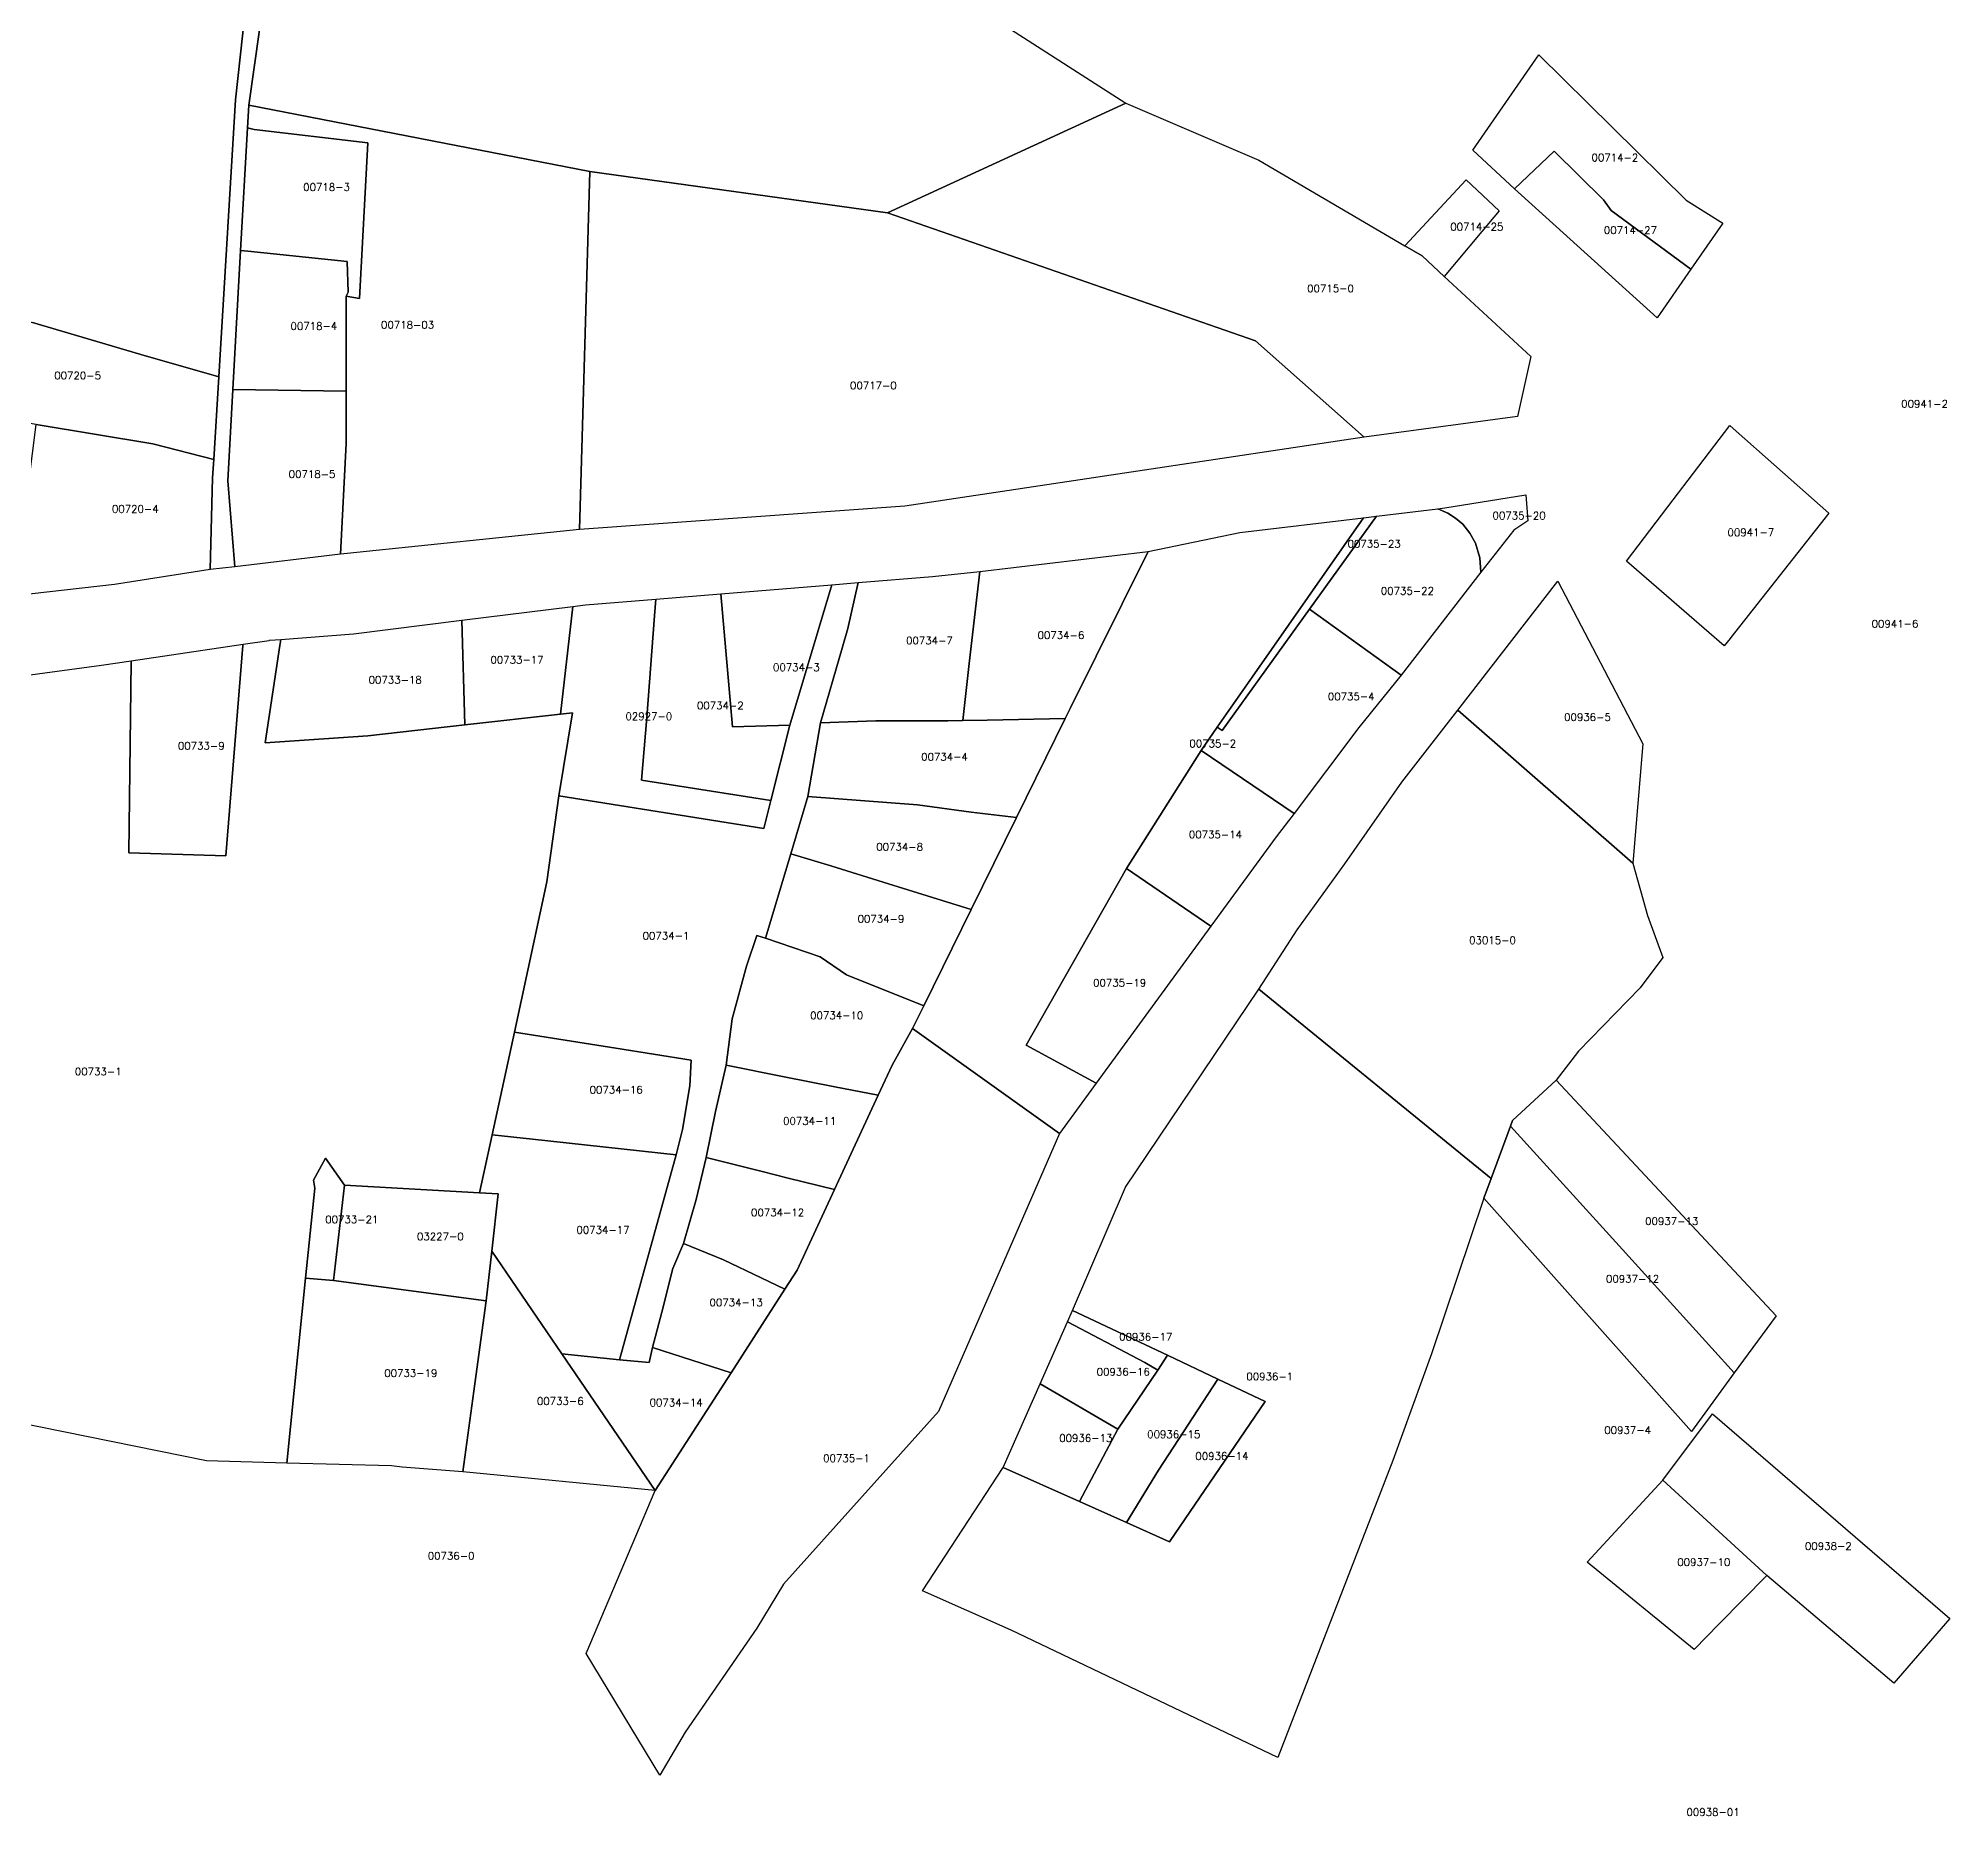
# Model space of a CAD drawing. Header units: metres. Extents: x 7423707 to 7427500, y 4706661 to 4708784.
# Drawn here: x 7425629 to 7425884.9, y 4706669.9 to 4706907.8 of the extents above; entities that cross this region are included whole.
import ezdxf

# ---------------------------------------------------------------- set-up
doc = ezdxf.new("R2010")
doc.units = ezdxf.units.M
doc.layers.add('Numrat_Parcelave', color=7, linetype='Continuous')
doc.layers.add('Parcelat_kadastrale2021', color=7, linetype='Continuous')
doc.styles.get("Standard").update_dxf_attribs({"font": 'simplex.shx'})

msp = doc.modelspace()

# ---------------------------------------------------------------- linework, layer by layer
at = {"layer": 'Parcelat_kadastrale2021'}
for points in [[(7425627.44, 4706980.74), (7425664.47, 4706972.15), (7425663.13, 4706966.87), (7425658.92, 4706931.4), (7425655.43, 4706899.56), (7425653.17, 4706862.5), (7425642.75, 4706865.48), (7425628.24, 4706869.77)], [(7425659.34, 4706914.02), (7425657.2, 4706898.83), (7425657.03, 4706895.82), (7425656.11, 4706879.38), (7425655.07, 4706860.79), (7425654.39, 4706848.58), (7425655.34, 4706837.07), (7425652.04, 4706836.69), (7425652.35, 4706848.98), (7425652.5, 4706851.43), (7425653.17, 4706862.5), (7425655.43, 4706899.56), (7425658.92, 4706931.4)], [(7425621.31, 4706821.72), (7425637.49, 4706823.91), (7425641.47, 4706824.5), (7425641.47, 4706824.34), (7425641.16, 4706798.8), (7425654.12, 4706798.4), (7425656.42, 4706826.56), (7425656.43, 4706826.72), (7425659.92, 4706827.23), (7425659.98, 4706827.24), (7425661.49, 4706827.36), (7425661.37, 4706826.52), (7425659.41, 4706813.5), (7425673.13, 4706814.47), (7425686.13, 4706815.94), (7425698.92, 4706817.36), (7425700.53, 4706817.54), (7425698.71, 4706806.43), (7425697.11, 4706794.93), (7425692.75, 4706774.81), (7425689.77, 4706761.05), (7425688.09, 4706753.3), (7425670, 4706754.33), (7425667.49, 4706757.92), (7425665.85, 4706755), (7425666.05, 4706753.93), (7425664.81, 4706741.88), (7425662.28, 4706717.14), (7425651.52, 4706717.42), (7425603.77, 4706727.1)]]:
    msp.add_lwpolyline(points, dxfattribs=at)
for points in [[(7425657.2, 4706898.83), (7425659.34, 4706914.02), (7425661.31, 4706931.64), (7425665.07, 4706966.64), (7425686.11, 4706952.05), (7425697.1, 4706945.77), (7425706.43, 4706940.43), (7425696.81, 4706921.41), (7425705.71, 4706917.68), (7425724.01, 4706910.02), (7425726.73, 4706917.14), (7425729.62, 4706924.23), (7425730.59, 4706926.6), (7425743.72, 4706918.96), (7425774.57, 4706899.11), (7425742.69, 4706884.42), (7425702.86, 4706889.99)], [(7425854.48, 4706883.05), (7425850.21, 4706876.89), (7425839.53, 4706884.74), (7425838.53, 4706886.18), (7425831.92, 4706892.69), (7425826.62, 4706887.65), (7425821.04, 4706892.83), (7425829.84, 4706905.58), (7425849.56, 4706886.15)], [(7425657.03, 4706895.82), (7425657.2, 4706898.83), (7425702.86, 4706889.99), (7425701.45, 4706842.07), (7425670.38, 4706838.87), (7425669.46, 4706838.76), (7425670.24, 4706853.59), (7425670.24, 4706860.58), (7425670.24, 4706873.29), (7425672.04, 4706872.99), (7425673.14, 4706893.79), (7425657.94, 4706895.59)], [(7425774.57, 4706899.11), (7425792.4, 4706891.49), (7425811.94, 4706880.02), (7425814.23, 4706878.67), (7425817.21, 4706875.92), (7425828.8, 4706865.22), (7425827, 4706857.19), (7425806.49, 4706854.44), (7425791.94, 4706867.29), (7425742.69, 4706884.42)], [(7425656.11, 4706879.38), (7425657.03, 4706895.82), (7425657.94, 4706895.59), (7425673.14, 4706893.79), (7425672.04, 4706872.99), (7425670.24, 4706873.29), (7425670.52, 4706873.81), (7425670.37, 4706877.94), (7425657.09, 4706879.3)], [(7425850.21, 4706876.89), (7425845.69, 4706870.38), (7425826.62, 4706887.65), (7425831.92, 4706892.69), (7425838.53, 4706886.18), (7425839.53, 4706884.74)], [(7425791.94, 4706867.29), (7425806.49, 4706854.44), (7425745, 4706845.19), (7425701.45, 4706842.07), (7425702.86, 4706889.99), (7425742.69, 4706884.42)], [(7425811.94, 4706880.02), (7425820.13, 4706888.84), (7425824.57, 4706884.7), (7425823.86, 4706883.84), (7425817.21, 4706875.92), (7425814.23, 4706878.67)], [(7425655.07, 4706860.79), (7425656.11, 4706879.38), (7425657.09, 4706879.3), (7425670.37, 4706877.94), (7425670.52, 4706873.81), (7425670.24, 4706873.29), (7425670.24, 4706860.58)], [(7425609.74, 4706859.82), (7425613.82, 4706873.83), (7425628.24, 4706869.77), (7425642.75, 4706865.48), (7425653.17, 4706862.5), (7425652.5, 4706851.43), (7425644.37, 4706853.51), (7425628.74, 4706856.11), (7425622.95, 4706857.07)], [(7425655.34, 4706837.07), (7425654.39, 4706848.58), (7425655.07, 4706860.79), (7425670.24, 4706860.58), (7425670.24, 4706853.59), (7425669.46, 4706838.76)], [(7425625.83, 4706833.17), (7425628.74, 4706856.11), (7425644.37, 4706853.51), (7425652.5, 4706851.43), (7425652.35, 4706848.98), (7425652.04, 4706836.69), (7425639.21, 4706834.71)], [(7425841.58, 4706837.82), (7425847.13, 4706845.11), (7425855.41, 4706855.99), (7425856.28, 4706855.23), (7425861.3, 4706850.78), (7425868.68, 4706844.23), (7425855.58, 4706827.63), (7425855.45, 4706827.47), (7425854.68, 4706826.49)], [(7425828.14, 4706846.7), (7425828.37, 4706843.23), (7425826.52, 4706841.97), (7425822.11, 4706836.36), (7425821.98, 4706838.29), (7425821.39, 4706840.24), (7425820.61, 4706841.58), (7425819.7, 4706842.76), (7425818.69, 4706843.6), (7425817.68, 4706844.26), (7425816.33, 4706844.84), (7425817.29, 4706844.96)], [(7425765.72, 4706761.23), (7425746.05, 4706775.28), (7425747.55, 4706778.34), (7425753.89, 4706791.23), (7425759.94, 4706803.52), (7425766.47, 4706816.78), (7425767.13, 4706818.13), (7425777.56, 4706839.1), (7425789.85, 4706841.65), (7425806.39, 4706843.64), (7425791.51, 4706822.3), (7425786.83, 4706815.6), (7425784.67, 4706812.5), (7425774.68, 4706796.68), (7425761.26, 4706773.06), (7425770.62, 4706767.95)], [(7425786.83, 4706815.6), (7425791.51, 4706822.3), (7425806.39, 4706843.64), (7425808.13, 4706843.85), (7425799.18, 4706831.42), (7425787.46, 4706815.15)], [(7425822.11, 4706836.36), (7425811.44, 4706822.57), (7425799.18, 4706831.42), (7425808.13, 4706843.85), (7425816.33, 4706844.84), (7425817.68, 4706844.26), (7425818.69, 4706843.6), (7425819.7, 4706842.76), (7425820.61, 4706841.58), (7425821.39, 4706840.24), (7425821.98, 4706838.29)], [(7425777.56, 4706839.1), (7425767.13, 4706818.13), (7425766.47, 4706816.78), (7425756.02, 4706816.56), (7425752.75, 4706816.49), (7425753.63, 4706824.13), (7425755.04, 4706836.46)], [(7425738.74, 4706834.96), (7425748.69, 4706835.78), (7425755.04, 4706836.46), (7425753.63, 4706824.13), (7425752.75, 4706816.49), (7425750.75, 4706816.45), (7425741.11, 4706816.46), (7425733.74, 4706816.21), (7425736.6, 4706826.19), (7425737.38, 4706828.81)], [(7425735.24, 4706834.68), (7425738.74, 4706834.96), (7425737.38, 4706828.81), (7425736.6, 4706826.19), (7425733.74, 4706816.21), (7425732.01, 4706806.35), (7425729.73, 4706798.68), (7425726.37, 4706787.38), (7425725.21, 4706787.75), (7425723.83, 4706783.65), (7425721.91, 4706776.56), (7425721.08, 4706770.4), (7425719.67, 4706764.16), (7425718.43, 4706758.04), (7425717.08, 4706752.42), (7425715.37, 4706746.51), (7425713.94, 4706743.17), (7425712.47, 4706737.32), (7425711.23, 4706732.62), (7425710.78, 4706730.59), (7425706.83, 4706730.95), (7425710.04, 4706742.58), (7425714.41, 4706758.39), (7425715.24, 4706761.77), (7425716.24, 4706767.6), (7425716.41, 4706771.06), (7425706.34, 4706772.66), (7425692.75, 4706774.81), (7425697.11, 4706794.93), (7425698.71, 4706806.43), (7425726.14, 4706802.05), (7425727.07, 4706805.79), (7425729.62, 4706815.9)], [(7425711.67, 4706832.75), (7425720.38, 4706833.46), (7425721.96, 4706815.64), (7425729.62, 4706815.9), (7425727.07, 4706805.79), (7425709.77, 4706808.53), (7425710.48, 4706816.92), (7425711.5, 4706830.53)], [(7425720.38, 4706833.46), (7425735.24, 4706834.68), (7425729.62, 4706815.9), (7425721.96, 4706815.64)], [(7425832.39, 4706835.13), (7425843.77, 4706813.37), (7425842.45, 4706797.39), (7425819.02, 4706817.9)], [(7425685.72, 4706829.92), (7425700.55, 4706831.77), (7425698.92, 4706817.36), (7425686.13, 4706815.94)], [(7425700.55, 4706831.77), (7425702.28, 4706831.98), (7425711.67, 4706832.75), (7425711.5, 4706830.53), (7425710.48, 4706816.92), (7425709.77, 4706808.53), (7425727.07, 4706805.79), (7425726.14, 4706802.05), (7425698.71, 4706806.43), (7425700.53, 4706817.54), (7425698.92, 4706817.36)], [(7425784.67, 4706812.5), (7425786.83, 4706815.6), (7425787.46, 4706815.15), (7425799.18, 4706831.42), (7425811.44, 4706822.57), (7425805.76, 4706815.55), (7425797.13, 4706804.08)], [(7425671.22, 4706828.12), (7425685.72, 4706829.92), (7425686.13, 4706815.94), (7425673.13, 4706814.47), (7425659.41, 4706813.5), (7425661.37, 4706826.52), (7425661.49, 4706827.36)], [(7425641.47, 4706824.5), (7425656.43, 4706826.72), (7425656.42, 4706826.56), (7425654.12, 4706798.4), (7425641.16, 4706798.8), (7425641.47, 4706824.34)], [(7425792.38, 4706780.55), (7425797.52, 4706788.47), (7425803.88, 4706797.32), (7425811.51, 4706808.23), (7425819.02, 4706817.9), (7425842.45, 4706797.39), (7425844.41, 4706790.39), (7425846.47, 4706784.77), (7425843.43, 4706780.72), (7425835.16, 4706772.24), (7425832.19, 4706768.36), (7425826.35, 4706762.96), (7425826.09, 4706762.23), (7425823.48, 4706755.2)], [(7425766.47, 4706816.78), (7425759.94, 4706803.52), (7425753.9, 4706804.25), (7425746.72, 4706805.22), (7425732.01, 4706806.35), (7425733.74, 4706816.21), (7425741.11, 4706816.46), (7425750.75, 4706816.45), (7425752.75, 4706816.49), (7425756.02, 4706816.56)], [(7425774.68, 4706796.68), (7425784.67, 4706812.5), (7425797.13, 4706804.08), (7425794.7, 4706800.94), (7425785.95, 4706788.96)], [(7425759.94, 4706803.52), (7425753.89, 4706791.23), (7425742.84, 4706794.66), (7425735.11, 4706797.06), (7425729.73, 4706798.68), (7425732.01, 4706806.35), (7425746.72, 4706805.22), (7425753.9, 4706804.25)], [(7425753.89, 4706791.23), (7425747.55, 4706778.34), (7425741.42, 4706780.78), (7425737.96, 4706782.16), (7425737.19, 4706782.45), (7425733.68, 4706784.89), (7425726.37, 4706787.38), (7425729.73, 4706798.68), (7425735.11, 4706797.06), (7425742.84, 4706794.66)], [(7425770.62, 4706767.95), (7425761.26, 4706773.06), (7425774.68, 4706796.68), (7425785.95, 4706788.96)], [(7425746.05, 4706775.28), (7425743.3, 4706770.4), (7425741.43, 4706766.37), (7425735.63, 4706767.5), (7425728.84, 4706768.82), (7425721.08, 4706770.4), (7425721.91, 4706776.56), (7425723.83, 4706783.65), (7425725.21, 4706787.75), (7425726.37, 4706787.38), (7425733.68, 4706784.89), (7425737.19, 4706782.45), (7425737.96, 4706782.16), (7425741.42, 4706780.78), (7425747.55, 4706778.34)], [(7425794.94, 4706677.73), (7425759.25, 4706694.79), (7425747.35, 4706700.04), (7425758.16, 4706716.53), (7425768.38, 4706711.98), (7425774.68, 4706709.18), (7425780.42, 4706706.61), (7425793.25, 4706725.39), (7425786.91, 4706728.38), (7425780.18, 4706731.55), (7425767.44, 4706737.54), (7425774.53, 4706754.07), (7425792.38, 4706780.55), (7425823.48, 4706755.2), (7425822.5, 4706752.56), (7425815.49, 4706731.77), (7425810.33, 4706717.48)], [(7425714.41, 4706758.39), (7425695.18, 4706760.47), (7425689.77, 4706761.05), (7425692.75, 4706774.81), (7425706.34, 4706772.66), (7425716.41, 4706771.06), (7425716.24, 4706767.6), (7425715.24, 4706761.77)], [(7425746.05, 4706775.28), (7425765.72, 4706761.23), (7425749.51, 4706724.05), (7425728.77, 4706700.93), (7425725.21, 4706695.02), (7425715.61, 4706681.1), (7425712.21, 4706675.37), (7425702.34, 4706691.64), (7425711.58, 4706713.45), (7425721.76, 4706729.23), (7425728.95, 4706740.39), (7425730.6, 4706742.95), (7425735.58, 4706753.72), (7425741.43, 4706766.37), (7425743.3, 4706770.4)], [(7425741.43, 4706766.37), (7425735.58, 4706753.72), (7425729.38, 4706755.28), (7425725.91, 4706756.16), (7425718.43, 4706758.04), (7425719.67, 4706764.16), (7425721.08, 4706770.4), (7425728.84, 4706768.82), (7425735.63, 4706767.5)], [(7425826.35, 4706762.96), (7425832.19, 4706768.36), (7425861.61, 4706736.84), (7425856.02, 4706729.19), (7425841.07, 4706745.69), (7425826.09, 4706762.23)], [(7425850.3, 4706721.35), (7425822.5, 4706752.56), (7425823.48, 4706755.2), (7425826.09, 4706762.23), (7425841.07, 4706745.69), (7425856.02, 4706729.19)], [(7425706.83, 4706730.95), (7425699.08, 4706731.77), (7425699.08, 4706731.77), (7425689.71, 4706745.51), (7425690.56, 4706753.16), (7425688.09, 4706753.3), (7425689.77, 4706761.05), (7425695.18, 4706760.47), (7425714.41, 4706758.39), (7425710.04, 4706742.58)], [(7425667.49, 4706757.92), (7425670, 4706754.33), (7425668.53, 4706741.58), (7425664.81, 4706741.88), (7425666.05, 4706753.93), (7425665.85, 4706755)], [(7425735.58, 4706753.72), (7425730.6, 4706742.95), (7425728.95, 4706740.39), (7425728.95, 4706740.39), (7425725.8, 4706741.9), (7425720.74, 4706744.34), (7425715.37, 4706746.51), (7425717.08, 4706752.42), (7425718.43, 4706758.04), (7425725.91, 4706756.16), (7425729.38, 4706755.28)], [(7425689.71, 4706745.51), (7425688.96, 4706738.85), (7425668.53, 4706741.58), (7425670, 4706754.33), (7425688.09, 4706753.3), (7425690.56, 4706753.16)], [(7425728.95, 4706740.39), (7425721.76, 4706729.23), (7425721.75, 4706729.23), (7425711.23, 4706732.62), (7425712.47, 4706737.32), (7425713.94, 4706743.17), (7425715.37, 4706746.51), (7425720.74, 4706744.34), (7425725.8, 4706741.9), (7425728.95, 4706740.39)], [(7425699.08, 4706731.77), (7425711.58, 4706713.45), (7425685.87, 4706715.95), (7425687.46, 4706727.75), (7425688.96, 4706738.85), (7425689.71, 4706745.51)], [(7425688.96, 4706738.85), (7425687.46, 4706727.75), (7425685.87, 4706715.95), (7425677.71, 4706716.59), (7425676.28, 4706716.77), (7425662.28, 4706717.14), (7425664.81, 4706741.88), (7425668.53, 4706741.58)], [(7425766.78, 4706736.05), (7425777.14, 4706730.58), (7425778.85, 4706729.57), (7425773.52, 4706721.68), (7425763.12, 4706727.74)], [(7425778.85, 4706729.57), (7425777.14, 4706730.58), (7425766.78, 4706736.05), (7425767.44, 4706737.54), (7425780.18, 4706731.55)], [(7425721.76, 4706729.23), (7425711.58, 4706713.45), (7425699.08, 4706731.77), (7425699.08, 4706731.77), (7425706.83, 4706730.95), (7425710.78, 4706730.59), (7425711.23, 4706732.62), (7425721.75, 4706729.23)], [(7425786.91, 4706728.38), (7425778.96, 4706716.19), (7425774.68, 4706709.18), (7425768.38, 4706711.98), (7425773.52, 4706721.68), (7425778.85, 4706729.57), (7425780.18, 4706731.55)], [(7425774.68, 4706709.18), (7425778.96, 4706716.19), (7425786.91, 4706728.38), (7425793.25, 4706725.39), (7425780.42, 4706706.61)], [(7425758.16, 4706716.53), (7425763.12, 4706727.74), (7425773.52, 4706721.68), (7425768.38, 4706711.98)], [(7425866.34, 4706712.31), (7425884.86, 4706696.33), (7425877.37, 4706687.67), (7425860.37, 4706702.09), (7425846.46, 4706714.86), (7425853.12, 4706723.73)], [(7425860.37, 4706702.09), (7425854, 4706695.62), (7425850.63, 4706692.2), (7425836.34, 4706703.87), (7425846.46, 4706714.86)]]:
    msp.add_lwpolyline(points, close=True, dxfattribs=at)

# ---------------------------------------------------------------- texts
at = {"layer": 'Numrat_Parcelave'}
for s, p in [('00714-2', (7425836.91, 4706891.33)), ('00718-3', (7425664.48, 4706887.39)), ('00714-25', (7425818.01, 4706882.08)), ('00714-27', (7425838.56, 4706881.61)), ('00715-0', (7425798.85, 4706873.82)), ('00718-4', (7425662.78, 4706868.79)), ('00718-03', (7425674.9, 4706868.94)), ('00720-5', (7425631.16, 4706862.16)), ('00717-0', (7425737.67, 4706860.83)), ('00941-2', (7425878.36, 4706858.38)), ('00718-5', (7425662.54, 4706848.97)), ('00720-4', (7425638.88, 4706844.31)), ('00735-20', (7425823.66, 4706843.42)), ('00941-7', (7425855.11, 4706841.18)), ('00735-23', (7425804.26, 4706839.64)), ('00735-22', (7425808.71, 4706833.34)), ('00734-6', (7425762.77, 4706827.42)), ('00941-6', (7425874.4, 4706828.95)), ('00734-7', (7425745.17, 4706826.7)), ('00733-17', (7425689.54, 4706824.13)), ('00734-3', (7425727.36, 4706823.12)), ('00733-18', (7425673.24, 4706821.44)), ('00734-2', (7425717.18, 4706818)), ('00735-4', (7425801.62, 4706819.22)), ('02927-0', (7425707.61, 4706816.56)), ('00936-5', (7425833.24, 4706816.45)), ('00733-9', (7425647.71, 4706812.61)), ('00735-2', (7425783.09, 4706812.91)), ('00734-4', (7425747.19, 4706811.15)), ('00734-8', (7425741.18, 4706799.1)), ('00735-14', (7425783.02, 4706800.74)), ('00734-9', (7425738.68, 4706789.46)), ('00734-1', (7425709.91, 4706787.2)), ('03015-0', (7425820.53, 4706786.59)), ('00735-19', (7425770.2, 4706780.9)), ('00734-10', (7425732.33, 4706776.54)), ('00733-1', (7425633.92, 4706769.02)), ('00734-16', (7425702.82, 4706766.59)), ('00734-11', (7425728.71, 4706762.41)), ('00733-21', (7425667.43, 4706749.23)), ('00734-17', (7425701.05, 4706747.83)), ('00734-12', (7425724.42, 4706750.16)), ('00937-13', (7425844.09, 4706749)), ('03227-0', (7425679.71, 4706746.96)), ('00937-12', (7425838.85, 4706741.28)), ('00734-13', (7425718.86, 4706738.13)), ('00936-17', (7425773.69, 4706733.52)), ('00733-19', (7425675.33, 4706728.67)), ('00936-16', (7425770.68, 4706728.84)), ('00936-1', (7425790.72, 4706728.21)), ('00733-6', (7425695.76, 4706724.93)), ('00734-14', (7425710.84, 4706724.72)), ('00936-13', (7425765.67, 4706719.98)), ('00936-15', (7425777.44, 4706720.48)), ('00937-4', (7425838.62, 4706721.04)), ('00735-1', (7425734.07, 4706717.27)), ('00936-14', (7425783.89, 4706717.57)), ('00938-2', (7425865.48, 4706705.52)), ('00736-0', (7425681.15, 4706704.21)), ('00937-10', (7425848.39, 4706703.36)), ('00938-01', (7425849.62, 4706669.93))]:
    msp.add_text(s, height=1, dxfattribs=at).set_placement(p)

doc.saveas('drawing.dxf')
